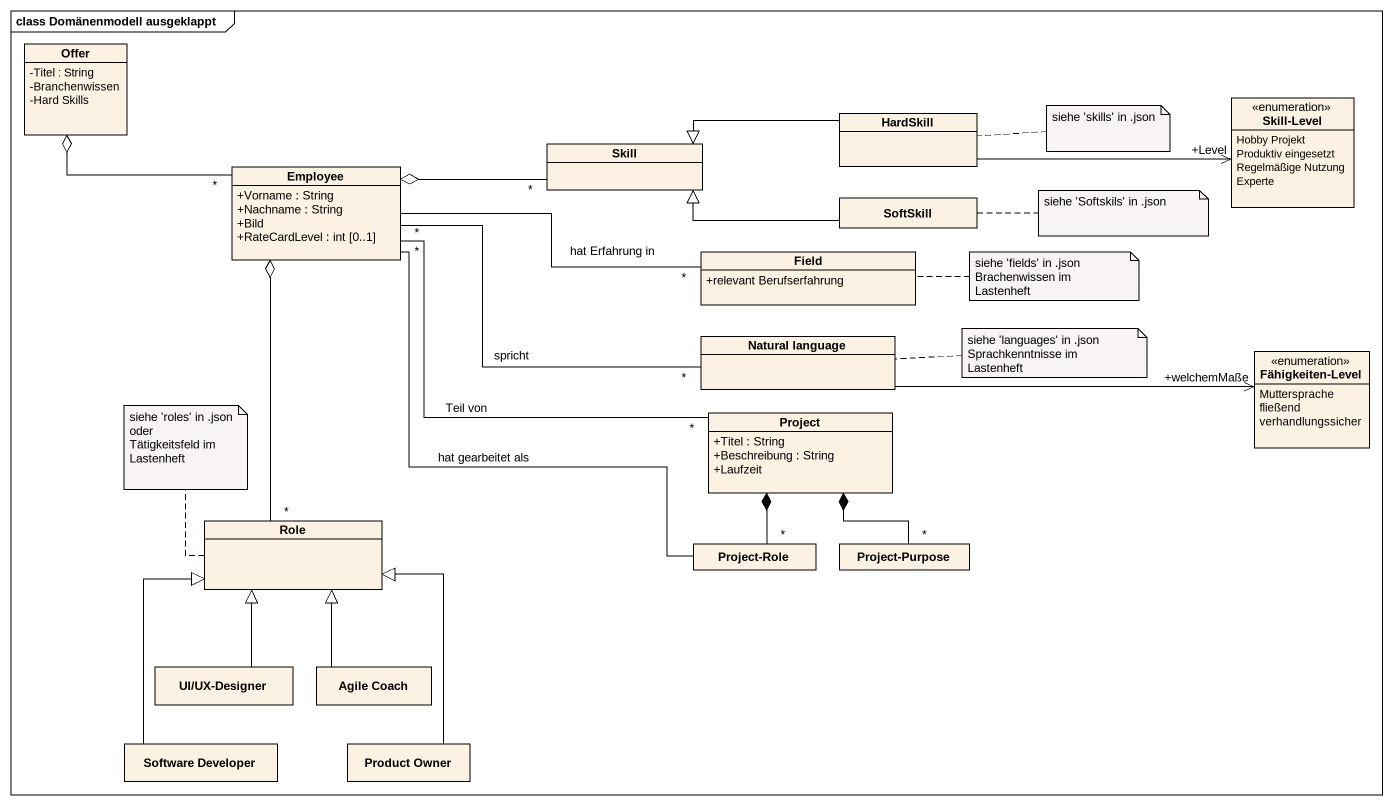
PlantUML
@startuml
mainframe class Domänenmodell ausgeklappt
hide circle
hide empty members
skinparam classAttributeIconSize 0
class Offer {
  -Titel : String
  -Branchenwissen
  -Hard Skills
}
enum "Skill-Level" as Skill_Level {
  Hobby Projekt
  Produktiv eingesetzt
  Regelmäßige Nutzung
  Experte
}
class Skill
class HardSkill
class Employee {
  +Vorname : String
  +Nachname : String
  +Bild
  +RateCardLevel : int [0..1]
}
class SoftSkill
class Field {
  +relevant Berufserfahrung
}
class "Natural language" as Natural_language
enum "Fähigkeiten-Level" as Fähigkeiten_Level {
  Muttersprache
  fließend
  verhandlungssicher
}
class Project {
  +Titel : String
  +Beschreibung : String
  +Laufzeit
}
class Role
class "Project-Role" as Project_Role
class "Project-Purpose" as Project_Purpose
class "UI/UX-Designer" as UI_UX_Designer
class "Agile Coach" as Agile_Coach
class "Software Developer" as Software_Developer
class "Product Owner" as Product_Owner
Offer o-right- "*" Employee
Skill_Level "+Level" <-left- HardSkill
HardSkill -left-|> Skill
Employee o-right- "*" Skill
Employee "*" -right- "*" Field : hat Erfahrung in
Employee -right- "*" Natural_language : spricht
Employee "*" -right- "*" Project : Teil von
Employee o-- "*" Role
Employee -- Project_Role : hat gearbeitet als
SoftSkill -left-|> Skill
Fähigkeiten_Level "+welchemMaße" <-left- Natural_language
Project *-- "*" Project_Role
Project *-- "*" Project_Purpose
UI_UX_Designer -up-|> Role
Agile_Coach -up-|> Role
Software_Developer -up-|> Role
Product_Owner -up-|> Role
note right of HardSkill : siehe 'skills' in .json
note right of SoftSkill : siehe 'Softskils' in .json
note right of Field
  siehe 'fields' in .json
  Brachenwissen im Lastenheft
end note
note right of Natural_language
  siehe 'languages' in .json
  Sprachkenntnisse im Lastenheft
end note
note top of Role
  siehe 'roles' in .json
  oder
  Tätigkeitsfeld im
  Lastenheft
end note
@enduml
